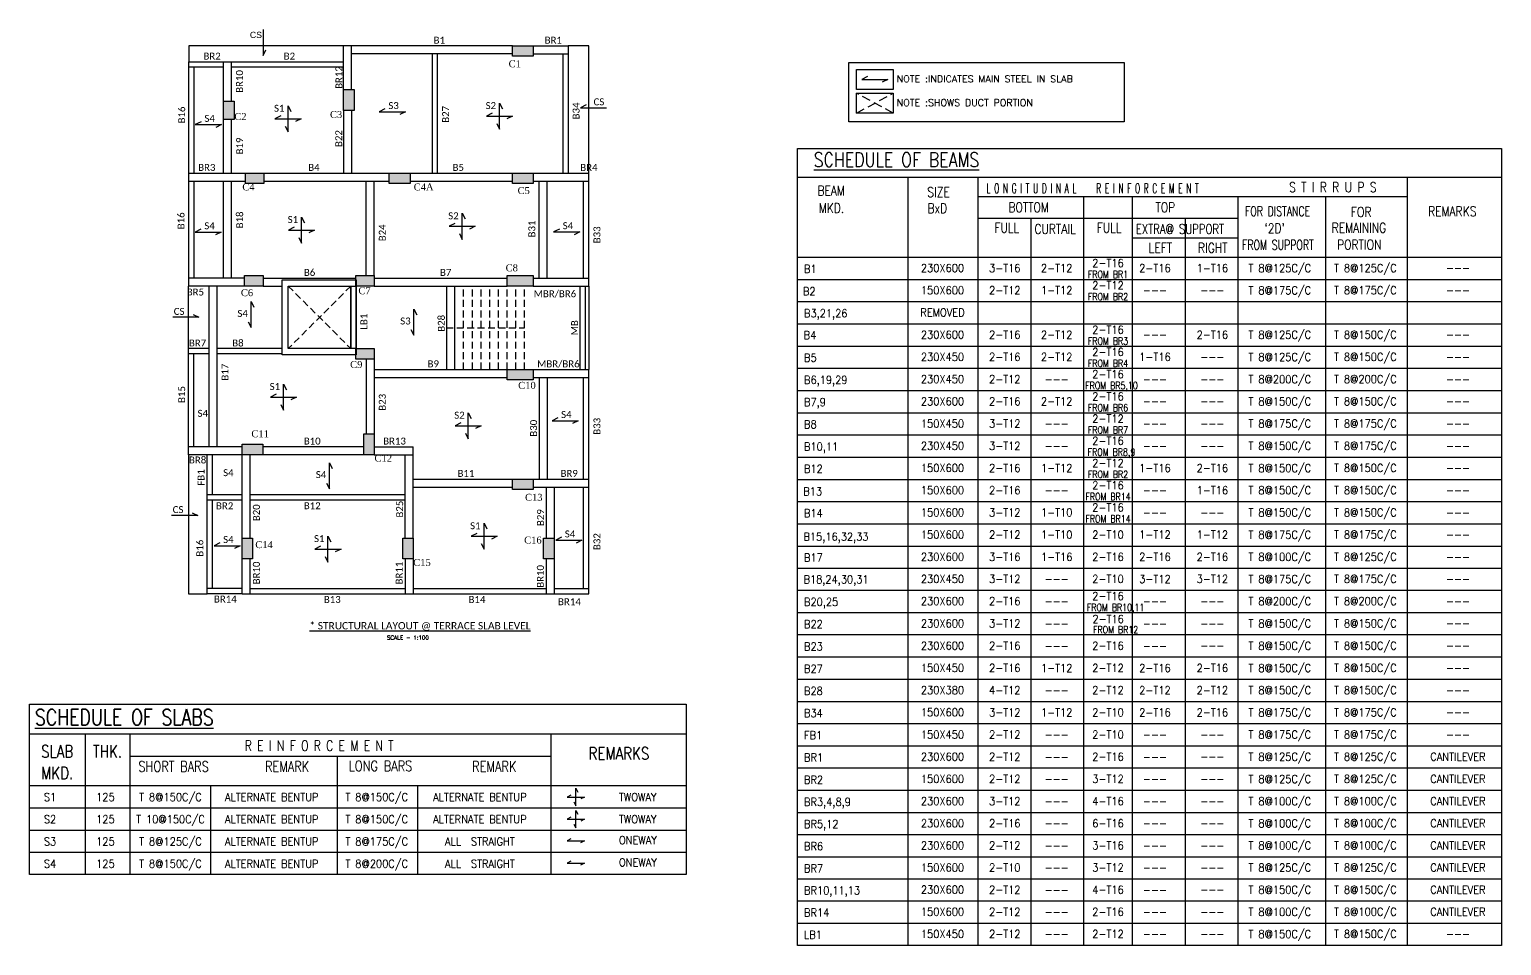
# Model space of a CAD drawing. Extents: x 2191.1 to 2233.4, y 1171.7 to 1198.1.
import ezdxf
from ezdxf.enums import TextEntityAlignment as Align

# ---------------------------------------------------------------- set-up
doc = ezdxf.new("R2010")
doc.units = 0
doc.linetypes.add('HIDDEN', pattern=[0.375, 0.25, -0.125])
for name, color, linetype in [('ARCH__BM_', 253, 'HIDDEN'), ('BAHUBALI_TITLE__BM_', 4, 'CONTINUOUS'), ('BEAM__BM_', 130, 'CONTINUOUS'), ('BEAM_TEXT__BM_', 20, 'CONTINUOUS'), ('BORDER__BM_', 40, 'CONTINUOUS'), ('COLUMN__BM_', 50, 'CONTINUOUS'), ('COLUMN_TEXT__BM_', 7, 'CONTINUOUS'), ('CS_CS1__BM_', 6, 'CONTINUOUS'), ('DUCT__BM_', 8, 'HIDDEN'), ('SCHEDULE_TEXT__BM_', 7, 'CONTINUOUS'), ('SECTION_BORDER__BM_', 8, 'CONTINUOUS'), ('SLAB_MARK__BM_', 251, 'CONTINUOUS'), ('SLAB_TEXT__BM_', 7, 'CONTINUOUS'), ('SUB_TITLE__BM_', 3, 'CONTINUOUS'), ('TABLE__BM_', 251, 'CONTINUOUS'), ('TEXT_LEGEND___BM_', 7, 'CONTINUOUS'), ('TITLE__BM_', 6, 'CONTINUOUS'), ('TITLE_TEXT__BM_', 7, 'CONTINUOUS')]:
    doc.layers.add(name, color=color, linetype=linetype)
doc.styles.add('CALIBRI', font='calibri.ttf')
doc.styles.add('DCPL_SLAB', font='arial.ttf', dxfattribs={"height": 0.2})
doc.styles.add('NAME', font='times.ttf')
doc.styles.add('ROMANS', font='romans')
doc.styles.add('RRR', font='romans.shx', dxfattribs={"height": 0.18})

# ---------------------------------------------------------------- blocks, each defined once
blk = doc.blocks.new('SLAB_MARK_2W')
at = {"layer": 'SLAB_MARK__BM_'}
for points in [[(823.179, 262.454), (822.983, 262.356), (823.879, 262.356), (823.684, 262.258)], [(823.334, 262.104), (823.431, 261.908), (823.431, 262.804), (823.529, 262.609)]]:
    blk.add_lwpolyline(points, dxfattribs=at)
blk = doc.blocks.new('FHGJG')
at = {"layer": 'SLAB_MARK__BM_'}
for points in [[(652.264, 340.805), (652.346, 340.641), (652.346, 341.391), (652.428, 341.227)], [(652.135, 341.098), (651.971, 341.016), (652.721, 341.016), (652.557, 340.934)]]:
    blk.add_lwpolyline(points, dxfattribs=at)

msp = doc.modelspace()

# ---------------------------------------------------------------- hatches: boundary and pattern name
at = {"layer": 'COLUMN__BM_'}
for points in [[(2205.005, 1197.324), (2205.005, 1197.624), (2205.605, 1197.624), (2205.605, 1197.324)], [(2197.004, 1195.501), (2196.704, 1195.501), (2196.704, 1196.031), (2197.004, 1196.031)], [(2200.455, 1195.767), (2200.155, 1195.767), (2200.155, 1196.367), (2200.455, 1196.367)], [(2197.333, 1193.664), (2197.333, 1193.964), (2197.863, 1193.964), (2197.863, 1193.664)], [(2201.463, 1193.664), (2201.463, 1193.964), (2202.063, 1193.964), (2202.063, 1193.664)], [(2205.005, 1193.664), (2205.005, 1193.964), (2205.605, 1193.964), (2205.605, 1193.664)], [(2197.307, 1190.714), (2197.307, 1191.014), (2197.837, 1191.014), (2197.837, 1190.714)], [(2200.504, 1190.714), (2200.504, 1191.014), (2201.034, 1191.014), (2201.034, 1190.714)], [(2204.855, 1190.714), (2204.855, 1191.014), (2205.605, 1191.014), (2205.605, 1190.714)], [(2200.504, 1188.614), (2200.504, 1188.914), (2201.034, 1188.914), (2201.034, 1188.614)], [(2204.855, 1188.014), (2204.855, 1188.314), (2205.605, 1188.314), (2205.605, 1188.014)], [(2201.034, 1185.864), (2200.734, 1185.864), (2200.734, 1186.464), (2201.034, 1186.464)], [(2197.234, 1185.864), (2197.234, 1186.164), (2197.834, 1186.164), (2197.834, 1185.864)], [(2205.005, 1184.864), (2205.005, 1185.164), (2205.605, 1185.164), (2205.605, 1184.864)], [(2197.534, 1182.864), (2197.234, 1182.864), (2197.234, 1183.464), (2197.534, 1183.464)], [(2202.155, 1182.864), (2201.855, 1182.864), (2201.855, 1183.464), (2202.155, 1183.464)], [(2206.205, 1182.864), (2205.905, 1182.864), (2205.905, 1183.464), (2206.205, 1183.464)]]:
    msp.add_hatch(color=256, dxfattribs=at).paths.add_polyline_path(points, flags=0)

# ---------------------------------------------------------------- linework, layer by layer
at = {"layer": 'ARCH__BM_', "ltscale": 0.8}
for p, q in [((2198.563, 1190.714), (2200.363, 1188.914)), ((2200.363, 1190.714), (2198.563, 1188.914)), ((2203.355, 1188.314), (2203.355, 1190.714)), ((2203.605, 1188.314), (2203.605, 1190.714)), ((2203.855, 1188.314), (2203.855, 1190.714)), ((2204.105, 1188.314), (2204.105, 1190.714)), ((2204.355, 1188.314), (2204.355, 1190.714)), ((2204.605, 1188.314), (2204.605, 1190.714)), ((2204.855, 1188.314), (2204.855, 1190.714)), ((2205.105, 1188.314), (2205.105, 1190.714)), ((2205.355, 1188.314), (2205.355, 1190.714)), ((2203.105, 1189.514), (2205.355, 1189.514))]:
    msp.add_line(p, q, dxfattribs=at)
at = {"layer": 'BEAM__BM_'}
for p, q in [((2205.005, 1197.624), (2200.155, 1197.624)), ((2200.155, 1196.367), (2200.155, 1197.624)), ((2200.385, 1196.367), (2200.385, 1197.624)), ((2205.005, 1197.394), (2200.385, 1197.394)), ((2202.705, 1195.014), (2202.705, 1197.394)), ((2202.855, 1195.014), (2202.855, 1197.394)), ((2205.605, 1197.624), (2206.605, 1197.624)), ((2205.605, 1197.394), (2206.605, 1197.394)), ((2206.455, 1197.394), (2206.455, 1193.964)), ((2206.605, 1197.624), (2206.605, 1193.964)), ((2195.704, 1197.164), (2196.699, 1197.164)), ((2195.704, 1193.964), (2195.704, 1197.164)), ((2195.704, 1197.014), (2196.699, 1197.014)), ((2195.854, 1193.964), (2195.854, 1197.014)), ((2196.699, 1197.164), (2200.155, 1197.164)), ((2196.704, 1196.031), (2196.699, 1197.164)), ((2196.934, 1196.032), (2196.929, 1197.165)), ((2196.929, 1197.014), (2200.155, 1197.014)), ((2200.155, 1195.767), (2200.155, 1193.964)), ((2200.385, 1195.767), (2200.385, 1193.964)), ((2196.704, 1193.964), (2196.704, 1195.501)), ((2196.934, 1193.964), (2196.934, 1195.501)), ((2202.705, 1193.964), (2202.705, 1195.014)), ((2202.855, 1193.964), (2202.855, 1195.014)), ((2195.704, 1193.964), (2197.333, 1193.964)), ((2195.704, 1190.714), (2195.704, 1193.964)), ((2197.863, 1193.964), (2201.455, 1193.964)), ((2202.063, 1193.964), (2205.005, 1193.964)), ((2205.605, 1193.964), (2207.205, 1193.964)), ((2207.205, 1190.714), (2207.205, 1193.964)), ((2195.704, 1193.734), (2197.333, 1193.734)), ((2195.854, 1190.944), (2195.854, 1193.734)), ((2196.704, 1190.944), (2196.704, 1193.734)), ((2196.934, 1190.944), (2196.934, 1193.734)), ((2197.863, 1193.734), (2201.455, 1193.734)), ((2200.804, 1191.014), (2200.804, 1193.734)), ((2201.034, 1191.014), (2201.034, 1193.734)), ((2202.063, 1193.734), (2205.005, 1193.734)), ((2205.605, 1193.734), (2207.205, 1193.734)), ((2205.775, 1190.944), (2205.775, 1193.734)), ((2206.005, 1190.944), (2206.005, 1193.734)), ((2207.055, 1190.944), (2207.055, 1193.734)), ((2197.307, 1190.944), (2195.704, 1190.944)), ((2197.837, 1190.944), (2200.504, 1190.944)), ((2201.034, 1190.944), (2204.855, 1190.944)), ((2205.605, 1190.944), (2207.205, 1190.944)), ((2197.307, 1190.714), (2195.704, 1190.714)), ((2196.293, 1186.094), (2196.293, 1190.714)), ((2196.523, 1186.094), (2196.523, 1190.714)), ((2197.837, 1190.714), (2198.388, 1190.714)), ((2200.363, 1188.914), (2200.363, 1190.714)), ((2200.513, 1188.914), (2200.513, 1190.714)), ((2201.034, 1190.714), (2204.855, 1190.714)), ((2203.125, 1188.314), (2203.125, 1190.714)), ((2203.355, 1188.314), (2203.355, 1190.714)), ((2205.605, 1190.714), (2207.205, 1190.714)), ((2206.955, 1188.314), (2206.955, 1190.714)), ((2207.105, 1188.314), (2207.105, 1190.714)), ((2196.293, 1188.914), (2195.694, 1188.914)), ((2195.694, 1185.864), (2195.694, 1188.914)), ((2198.388, 1188.914), (2196.523, 1188.914)), ((2196.293, 1188.764), (2195.694, 1188.764)), ((2195.844, 1186.094), (2195.844, 1188.764)), ((2198.388, 1188.764), (2196.523, 1188.764)), ((2200.804, 1188.614), (2200.804, 1186.464)), ((2201.034, 1188.614), (2201.034, 1186.464)), ((2201.034, 1188.314), (2204.855, 1188.314)), ((2201.034, 1188.084), (2204.855, 1188.084)), ((2205.605, 1188.314), (2207.205, 1188.314)), ((2205.605, 1188.084), (2207.205, 1188.084)), ((2205.775, 1188.084), (2205.775, 1185.164)), ((2206.005, 1188.084), (2206.005, 1185.164)), ((2207.055, 1185.164), (2207.055, 1188.084)), ((2207.205, 1184.934), (2207.205, 1188.314)), ((2197.234, 1186.094), (2195.694, 1186.094)), ((2197.234, 1185.864), (2195.694, 1185.864)), ((2196.234, 1184.714), (2196.234, 1185.864)), ((2196.384, 1184.714), (2196.384, 1185.864)), ((2197.234, 1183.464), (2197.234, 1185.864)), ((2197.464, 1183.464), (2197.464, 1185.864)), ((2200.734, 1186.094), (2197.834, 1186.094)), ((2200.734, 1185.864), (2197.834, 1185.864)), ((2201.034, 1186.094), (2202.155, 1186.094)), ((2201.034, 1185.864), (2202.155, 1185.864)), ((2201.925, 1183.464), (2201.925, 1185.864)), ((2202.155, 1183.464), (2202.155, 1186.094)), ((2202.155, 1185.164), (2205.005, 1185.164)), ((2205.605, 1185.164), (2207.205, 1185.164)), ((2196.234, 1181.864), (2196.234, 1184.714)), ((2196.234, 1184.714), (2197.225, 1184.714)), ((2196.234, 1184.564), (2197.225, 1184.564)), ((2196.384, 1182.014), (2196.384, 1184.564)), ((2197.464, 1184.714), (2201.925, 1184.714)), ((2197.464, 1184.564), (2201.925, 1184.564)), ((2202.155, 1184.934), (2205.005, 1184.934)), ((2205.605, 1184.934), (2207.205, 1184.934)), ((2205.975, 1184.934), (2205.975, 1183.464)), ((2206.205, 1184.934), (2206.205, 1183.464)), ((2207.055, 1182.014), (2207.055, 1184.934)), ((2207.205, 1181.864), (2207.205, 1184.934)), ((2197.234, 1181.864), (2197.234, 1182.864)), ((2197.464, 1181.864), (2197.464, 1182.864)), ((2201.925, 1182.864), (2201.925, 1181.864)), ((2202.155, 1182.864), (2202.155, 1181.864)), ((2205.975, 1182.864), (2205.975, 1181.864)), ((2206.205, 1182.864), (2206.205, 1181.864)), ((2197.234, 1182.014), (2196.234, 1182.014)), ((2197.464, 1182.014), (2201.925, 1182.014)), ((2202.155, 1182.014), (2205.975, 1182.014)), ((2206.205, 1182.014), (2207.205, 1182.014)), ((2197.234, 1181.864), (2196.234, 1181.864)), ((2197.234, 1181.864), (2202.155, 1181.864)), ((2202.155, 1181.864), (2206.205, 1181.864)), ((2206.205, 1181.864), (2207.205, 1181.864))]:
    msp.add_line(p, q, dxfattribs=at)
at = {"layer": 'BORDER__BM_'}
for p, q in [((2213.203, 1193.85), (2233.443, 1193.85)), ((2233.443, 1191.534), (2213.203, 1191.534)), ((2191.122, 1177.835), (2210.004, 1177.835))]:
    msp.add_line(p, q, dxfattribs=at)
for points in [[(2213.203, 1194.674), (2233.443, 1194.674), (2233.443, 1171.746), (2213.203, 1171.746)], [(2210.004, 1173.791), (2191.122, 1173.791), (2191.122, 1178.686), (2210.004, 1178.686)]]:
    msp.add_lwpolyline(points, close=True, dxfattribs=at)
at = {"layer": 'COLUMN__BM_'}
for p, q in [((2198.563, 1190.714), (2200.504, 1190.714)), ((2198.563, 1188.914), (2198.563, 1190.714)), ((2200.363, 1190.714), (2200.363, 1188.914)), ((2200.504, 1188.914), (2198.563, 1188.914))]:
    msp.add_line(p, q, dxfattribs=at)
for points in [[(2205.005, 1197.324), (2205.005, 1197.624), (2205.605, 1197.624), (2205.605, 1197.324)], [(2197.004, 1195.501), (2196.704, 1195.501), (2196.704, 1196.031), (2197.004, 1196.031)], [(2200.455, 1195.767), (2200.155, 1195.767), (2200.155, 1196.367), (2200.455, 1196.367)], [(2197.333, 1193.664), (2197.333, 1193.964), (2197.863, 1193.964), (2197.863, 1193.664)], [(2201.463, 1193.664), (2201.463, 1193.964), (2202.063, 1193.964), (2202.063, 1193.664)], [(2205.005, 1193.664), (2205.005, 1193.964), (2205.605, 1193.964), (2205.605, 1193.664)], [(2197.307, 1190.714), (2197.307, 1191.014), (2197.837, 1191.014), (2197.837, 1190.714)], [(2200.504, 1190.714), (2200.504, 1191.014), (2201.034, 1191.014), (2201.034, 1190.714)], [(2204.855, 1190.714), (2204.855, 1191.014), (2205.605, 1191.014), (2205.605, 1190.714)], [(2198.388, 1190.889), (2200.513, 1190.889), (2200.513, 1188.739), (2198.388, 1188.739)], [(2200.504, 1188.614), (2200.504, 1188.914), (2201.034, 1188.914), (2201.034, 1188.614)], [(2204.855, 1188.014), (2204.855, 1188.314), (2205.605, 1188.314), (2205.605, 1188.014)], [(2201.034, 1185.864), (2200.734, 1185.864), (2200.734, 1186.464), (2201.034, 1186.464)], [(2197.234, 1185.864), (2197.234, 1186.164), (2197.834, 1186.164), (2197.834, 1185.864)], [(2205.005, 1184.864), (2205.005, 1185.164), (2205.605, 1185.164), (2205.605, 1184.864)], [(2197.534, 1182.864), (2197.234, 1182.864), (2197.234, 1183.464), (2197.534, 1183.464)], [(2202.155, 1182.864), (2201.855, 1182.864), (2201.855, 1183.464), (2202.155, 1183.464)], [(2206.205, 1182.864), (2205.905, 1182.864), (2205.905, 1183.464), (2206.205, 1183.464)]]:
    msp.add_lwpolyline(points, close=True, dxfattribs=at)
at = {"layer": 'CS_CS1__BM_'}
for points in [[(2200.155, 1197.624), (2195.704, 1197.624), (2195.704, 1197.164)], [(2207.205, 1193.964), (2207.205, 1197.624), (2206.605, 1197.624)], [(2195.694, 1188.914), (2195.694, 1190.714)], [(2207.205, 1190.714), (2207.205, 1188.314)], [(2195.694, 1185.864), (2195.694, 1181.864), (2196.234, 1181.864)]]:
    msp.add_lwpolyline(points, dxfattribs=at)
at = {"layer": 'DUCT__BM_'}
for p, q in [((2214.901, 1195.687), (2215.952, 1196.259)), ((2215.952, 1195.687), (2214.901, 1196.259))]:
    msp.add_line(p, q, dxfattribs=at)
at = {"layer": 'SECTION_BORDER__BM_'}
for points in [[(2214.676, 1197.144), (2222.589, 1197.144), (2222.589, 1195.433), (2214.676, 1195.433)], [(2214.901, 1196.942), (2215.952, 1196.942), (2215.952, 1196.37), (2214.901, 1196.37)], [(2214.901, 1196.259), (2215.952, 1196.259), (2215.952, 1195.687), (2214.901, 1195.687)]]:
    msp.add_lwpolyline(points, close=True, dxfattribs=at)
at = {"layer": 'SLAB_MARK__BM_'}
for points in [[(2197.84, 1198.094), (2197.84, 1198.094), (2197.84, 1197.344), (2197.922, 1197.508)], [(2215.216, 1196.738), (2215.052, 1196.656), (2215.802, 1196.656), (2215.638, 1196.574)], [(2201.343, 1195.806), (2201.18, 1195.725), (2201.929, 1195.725), (2201.766, 1195.643)], [(2207.126, 1195.924), (2206.962, 1195.842), (2207.712, 1195.842), (2207.712, 1195.842)], [(2196.055, 1195.438), (2195.891, 1195.356), (2196.641, 1195.356), (2196.477, 1195.274)], [(2196.052, 1192.349), (2195.888, 1192.267), (2196.638, 1192.267), (2196.474, 1192.185)], [(2206.356, 1192.353), (2206.192, 1192.271), (2206.942, 1192.271), (2206.778, 1192.189)], [(2197.41, 1189.683), (2197.492, 1189.519), (2197.492, 1190.269), (2197.574, 1190.105)], [(2202.091, 1189.465), (2202.173, 1189.302), (2202.173, 1190.051), (2202.255, 1189.888)], [(2195.827, 1189.897), (2195.991, 1189.815), (2195.241, 1189.815), (2195.241, 1189.815)], [(2206.311, 1186.923), (2206.147, 1186.841), (2206.897, 1186.841), (2206.733, 1186.759)], [(2199.665, 1185.048), (2199.747, 1184.884), (2199.747, 1185.634), (2199.829, 1185.47)], [(2195.797, 1184.195), (2195.961, 1184.113), (2195.211, 1184.113), (2195.211, 1184.113)], [(2196.594, 1183.327), (2196.43, 1183.245), (2197.18, 1183.245), (2197.017, 1183.163)], [(2206.417, 1183.487), (2206.253, 1183.405), (2207.003, 1183.405), (2206.839, 1183.323)], [(2206.686, 1174.811), (2206.577, 1174.756), (2207.078, 1174.756), (2206.968, 1174.701)], [(2206.686, 1174.172), (2206.577, 1174.117), (2207.078, 1174.117), (2206.968, 1174.062)]]:
    msp.add_lwpolyline(points, dxfattribs=at)
at = {"layer": 'TABLE__BM_'}
for p, q in [((2216.372, 1193.85), (2216.372, 1191.534)), ((2218.382, 1193.85), (2218.382, 1191.534)), ((2218.382, 1193.85), (2218.382, 1191.534)), ((2218.382, 1193.85), (2218.382, 1171.746)), ((2230.732, 1193.85), (2230.732, 1191.534)), ((2230.732, 1193.85), (2230.732, 1171.746)), ((2230.732, 1193.279), (2218.382, 1193.279)), ((2221.427, 1193.279), (2221.427, 1191.534)), ((2221.427, 1193.279), (2221.427, 1191.534)), ((2221.427, 1193.279), (2221.427, 1171.746)), ((2222.826, 1193.279), (2222.826, 1191.534)), ((2222.826, 1193.279), (2222.826, 1171.746)), ((2225.861, 1193.279), (2225.861, 1191.534)), ((2225.861, 1193.279), (2225.861, 1191.534)), ((2225.861, 1193.279), (2225.861, 1171.746)), ((2228.381, 1193.279), (2228.381, 1191.534)), ((2228.381, 1193.279), (2228.381, 1171.746)), ((2218.382, 1192.668), (2221.427, 1192.668)), ((2219.91, 1192.668), (2219.91, 1191.534)), ((2219.91, 1192.668), (2219.91, 1191.534)), ((2219.91, 1192.668), (2219.91, 1171.746)), ((2221.427, 1192.668), (2225.861, 1192.668)), ((2222.826, 1192.668), (2222.826, 1191.534)), ((2224.344, 1192.668), (2224.344, 1191.534)), ((2224.344, 1192.668), (2224.344, 1171.746)), ((2225.861, 1192.668), (2225.861, 1191.534)), ((2222.826, 1192.101), (2225.861, 1192.101)), ((2224.344, 1192.101), (2224.344, 1191.534)), ((2216.372, 1191.534), (2216.372, 1186.423)), ((2218.382, 1191.534), (2218.382, 1186.423)), ((2219.91, 1191.534), (2219.91, 1186.423)), ((2221.427, 1191.534), (2221.427, 1186.423)), ((2222.826, 1191.534), (2222.826, 1186.423)), ((2224.344, 1191.534), (2224.344, 1186.423)), ((2225.861, 1191.534), (2225.861, 1186.423)), ((2225.861, 1191.534), (2225.861, 1186.423)), ((2225.861, 1191.534), (2225.861, 1186.423)), ((2228.381, 1191.534), (2228.381, 1186.423)), ((2230.732, 1191.534), (2230.732, 1186.423)), ((2233.443, 1190.895), (2213.203, 1190.895)), ((2233.443, 1190.256), (2213.203, 1190.256)), ((2233.443, 1189.617), (2213.203, 1189.617)), ((2233.443, 1188.978), (2213.203, 1188.978)), ((2233.443, 1188.339), (2213.203, 1188.339)), ((2233.443, 1187.7), (2213.203, 1187.7)), ((2233.443, 1187.062), (2213.203, 1187.062)), ((2233.443, 1186.423), (2213.203, 1186.423)), ((2216.372, 1186.423), (2216.372, 1181.955)), ((2233.443, 1185.784), (2213.203, 1185.784)), ((2218.382, 1185.784), (2218.382, 1181.955)), ((2219.91, 1185.784), (2219.91, 1181.955)), ((2221.427, 1185.784), (2221.427, 1181.955)), ((2222.826, 1185.784), (2222.826, 1181.955)), ((2224.344, 1185.784), (2224.344, 1181.955)), ((2225.861, 1185.784), (2225.861, 1181.955)), ((2225.861, 1185.784), (2225.861, 1181.955)), ((2225.861, 1185.784), (2225.861, 1181.955)), ((2228.381, 1185.784), (2228.381, 1181.955)), ((2230.732, 1185.784), (2230.732, 1181.955)), ((2233.443, 1185.145), (2213.203, 1185.145)), ((2233.443, 1184.506), (2213.203, 1184.506)), ((2233.443, 1183.867), (2213.203, 1183.867)), ((2233.443, 1183.228), (2213.203, 1183.228)), ((2233.443, 1182.589), (2213.203, 1182.589)), ((2216.372, 1182.589), (2216.372, 1171.746)), ((2218.382, 1182.589), (2218.382, 1172.383)), ((2219.91, 1182.589), (2219.91, 1172.383)), ((2221.427, 1182.589), (2221.427, 1181.255)), ((2222.826, 1182.589), (2222.826, 1181.255)), ((2224.344, 1182.589), (2224.344, 1171.746)), ((2225.861, 1182.589), (2225.861, 1171.746)), ((2228.381, 1182.589), (2228.381, 1171.746)), ((2230.732, 1182.589), (2230.732, 1171.746)), ((2233.443, 1181.953), (2213.203, 1181.953)), ((2216.372, 1181.955), (2216.372, 1181.953)), ((2218.382, 1181.955), (2218.382, 1181.953)), ((2219.91, 1181.955), (2219.91, 1181.953)), ((2221.427, 1181.955), (2221.427, 1181.953)), ((2222.826, 1181.955), (2222.826, 1181.953)), ((2224.344, 1181.955), (2224.344, 1181.953)), ((2225.861, 1181.955), (2225.861, 1181.95)), ((2225.861, 1181.955), (2225.861, 1181.95)), ((2225.861, 1181.955), (2225.861, 1181.953)), ((2228.381, 1181.955), (2228.381, 1181.953)), ((2230.732, 1181.955), (2230.732, 1181.953)), ((2233.443, 1181.316), (2213.203, 1181.316)), ((2233.443, 1180.679), (2213.203, 1180.679)), ((2233.443, 1180.04), (2213.203, 1180.04)), ((2233.443, 1180.038), (2213.203, 1180.038)), ((2233.443, 1180.038), (2213.203, 1180.038)), ((2233.443, 1180.038), (2213.203, 1180.038)), ((2233.443, 1179.399), (2213.203, 1179.399)), ((2233.443, 1179.399), (2213.203, 1179.399)), ((2192.732, 1178.677), (2192.732, 1178.686)), ((2194.021, 1178.677), (2194.021, 1178.686)), ((2196.336, 1178.677), (2196.336, 1178.686)), ((2233.443, 1178.76), (2213.203, 1178.76)), ((2192.732, 1173.791), (2192.732, 1177.835)), ((2194.021, 1173.791), (2194.021, 1177.835)), ((2194.021, 1173.791), (2194.021, 1177.835)), ((2194.021, 1173.791), (2194.021, 1177.835)), ((2194.021, 1173.791), (2194.021, 1177.835)), ((2194.021, 1173.791), (2194.021, 1177.835)), ((2206.117, 1173.791), (2206.117, 1177.835)), ((2206.117, 1173.791), (2206.117, 1177.835)), ((2206.117, 1173.791), (2206.117, 1177.835)), ((2206.117, 1173.791), (2206.117, 1177.835)), ((2206.117, 1173.791), (2206.117, 1177.835)), ((2233.443, 1178.122), (2213.203, 1178.122)), ((2233.443, 1177.483), (2213.203, 1177.483)), ((2194.021, 1177.192), (2206.135, 1177.192)), ((2199.979, 1173.791), (2199.979, 1177.192)), ((2233.443, 1176.844), (2213.203, 1176.844)), ((2191.122, 1176.347), (2210.004, 1176.347)), ((2196.336, 1173.791), (2196.336, 1176.347)), ((2202.284, 1173.791), (2202.284, 1176.347)), ((2233.443, 1176.205), (2213.203, 1176.205)), ((2191.122, 1175.708), (2210.004, 1175.708)), ((2233.443, 1175.566), (2213.203, 1175.566)), ((2191.122, 1175.069), (2210.004, 1175.069)), ((2233.443, 1174.927), (2213.203, 1174.927)), ((2191.122, 1174.43), (2210.004, 1174.43)), ((2191.122, 1174.43), (2210.004, 1174.43)), ((2191.122, 1174.43), (2210.004, 1174.43)), ((2233.443, 1174.293), (2213.203, 1174.293)), ((2233.443, 1173.656), (2213.203, 1173.656)), ((2233.443, 1173.019), (2213.203, 1173.019)), ((2233.443, 1172.383), (2213.203, 1172.383)), ((2233.443, 1172.383), (2213.203, 1172.383))]:
    msp.add_line(p, q, dxfattribs=at)

# ---------------------------------------------------------------- block references
at = {"layer": 'BAHUBALI_TITLE__BM_', "xscale": 0.5587284566856363, "yscale": 0.5587284566856363, "zscale": 0.5587284566856363}
for p in [(1746.757, 1029.433), (1746.757, 1028.794)]:
    msp.add_blockref('SLAB_MARK_2W', p, dxfattribs=at)
at = {"layer": 'SLAB_MARK__BM_'}
for p in [(1552.292, 854.585), (1546.21, 854.508), (1546.601, 851.308), (1551.217, 851.416), (1546.083, 846.505), (1551.39, 845.681), (1551.847, 842.501), (1547.359, 842.132)]:
    msp.add_blockref('FHGJG', p, dxfattribs=at)

# ---------------------------------------------------------------- texts
at = {"layer": 'BEAM_TEXT__BM_', "style": 'CALIBRI'}
for s, p in [('B1', (2202.905, 1197.624)), ('BR1', (2206.183, 1197.626)), ('BR2', (2196.373, 1197.166)), ('B2', (2198.596, 1197.166)), ('BR3', (2196.221, 1193.966)), ('B4', (2199.301, 1193.966)), ('B5', (2203.449, 1193.966)), ('BR4', (2207.205, 1193.964)), ('B6', (2199.175, 1190.946)), ('B7', (2203.089, 1190.946)), ('BR5', (2195.893, 1190.382)), ('MBR/BR6', (2206.229, 1190.332)), ('BR7', (2195.955, 1188.916)), ('B8', (2197.115, 1188.916)), ('B9', (2202.732, 1188.316)), ('MBR/BR6', (2206.328, 1188.316)), ('B10', (2199.252, 1186.096)), ('BR13', (2201.618, 1186.096)), ('BR8', (2195.957, 1185.552)), ('B11', (2203.672, 1185.166)), ('BR9', (2206.639, 1185.166)), ('BR2', (2196.735, 1184.233)), ('B12', (2199.252, 1184.236)), ('BR14', (2196.754, 1181.551)), ('B13', (2199.829, 1181.539)), ('B14', (2203.989, 1181.539)), ('BR14', (2206.646, 1181.474))]:
    msp.add_text(s, height=0.2, dxfattribs=at).set_placement(p, align=Align.BOTTOM_CENTER)
for s, p in [('BR10', (2197.321, 1196.598)), ('BR12', (2200.179, 1196.712)), ('B34', (2206.997, 1195.749)), ('B16', (2195.659, 1195.633)), ('B27', (2203.247, 1195.652)), ('B22', (2200.174, 1194.957)), ('B19', (2197.326, 1194.741)), ('B16', (2195.639, 1192.589)), ('B18', (2197.326, 1192.615)), ('B31', (2205.724, 1192.356)), ('B24', (2201.426, 1192.245)), ('B33', (2207.597, 1192.187)), ('LB1', (2200.897, 1189.691)), ('B28', (2203.123, 1189.641)), ('MB', (2206.955, 1189.514)), ('B17', (2196.904, 1188.237)), ('B15', (2195.659, 1187.595)), ('B23', (2201.426, 1187.371)), ('B30', (2205.775, 1186.624)), ('B33', (2207.597, 1186.681)), ('FB1', (2196.215, 1185.207)), ('B20', (2197.806, 1184.194)), ('B25', (2201.925, 1184.298)), ('B29', (2205.975, 1184.055)), ('B16', (2196.18, 1183.174)), ('B32', (2207.597, 1183.364)), ('BR10', (2197.806, 1182.462)), ('BR11', (2201.91, 1182.459)), ('BR10', (2205.97, 1182.364))]:
    msp.add_text(s, height=0.2, rotation=90, dxfattribs=at).set_placement(p, align=Align.BOTTOM_CENTER)
at = {"layer": 'COLUMN_TEXT__BM_', "style": 'NAME'}
for s, p in [('C1', (2204.897, 1197.206)), ('C2', (2197.012, 1195.689)), ('C3', (2199.762, 1195.747)), ('C4', (2197.242, 1193.664)), ('C4A', (2202.169, 1193.664)), ('C5', (2205.156, 1193.56)), ('C8', (2204.812, 1191.338)), ('C6', (2197.201, 1190.623)), ('C7', (2200.579, 1190.679)), ('C9', (2200.342, 1188.557)), ('C10', (2205.173, 1187.958)), ('C11', (2197.502, 1186.565)), ('C12', (2201.042, 1185.864)), ('C13', (2205.369, 1184.738)), ('C14', (2197.615, 1183.377)), ('C16', (2205.345, 1183.508)), ('C15', (2202.155, 1182.864))]:
    msp.add_text(s, height=0.2, rotation=360, dxfattribs=at).set_placement(p, align=Align.TOP_LEFT)
at = {"layer": 'SCHEDULE_TEXT__BM_', "linetype": 'CONTINUOUS', "style": 'ROMANS', "width": 0.9}
for s, p in [('B1', (2213.389, 1191.093)), ('B2', (2213.358, 1190.447)), ('B3,21,26', (2213.389, 1189.816)), ('B4', (2213.38, 1189.188)), ('B5', (2213.389, 1188.538)), ('B6,19,29', (2213.389, 1187.899)), ('B7,9', (2213.389, 1187.26)), ('B8', (2213.389, 1186.621)), ('B10,11', (2213.389, 1185.982)), ('B12', (2213.389, 1185.343)), ('B13', (2213.367, 1184.693)), ('B14', (2213.389, 1184.066)), ('B15,16,32,33', (2213.373, 1183.391)), ('B17', (2213.389, 1182.788)), ('B18,24,30,31', (2213.374, 1182.162)), ('B20,25', (2213.389, 1181.514)), ('B22', (2213.389, 1180.873)), ('B23', (2213.389, 1180.232)), ('B27', (2213.389, 1179.593)), ('B28', (2213.389, 1178.954)), ('B34', (2213.389, 1178.316)), ('FB1', (2213.389, 1177.681)), ('BR1', (2213.389, 1177.04)), ('BR2', (2213.389, 1176.401)), ('BR3,4,8,9', (2213.389, 1175.762)), ('BR5,12', (2213.389, 1175.126)), ('BR6', (2213.389, 1174.489)), ('BR7', (2213.389, 1173.852)), ('BR10,11,13', (2213.389, 1173.216)), ('BR14', (2213.389, 1172.579)), ('LB1', (2213.389, 1171.942))]:
    msp.add_text(s, height=0.23, dxfattribs=at).set_placement(p)
at = {"layer": 'SCHEDULE_TEXT__BM_', "linetype": 'CONTINUOUS', "style": 'ROMANS'}
for s, height, width, p in [('230X600', 0.23, 0.9, (2217.371, 1191.117)), ('3-T16', 0.23, 0.9, (2219.162, 1191.115)), ('2-T12', 0.23, 0.9, (2220.654, 1191.115)), ('2-T16', 0.23, 0.9, (2222.129, 1191.259)), ('2-T16', 0.23, 0.9, (2223.477, 1191.115)), ('1-T16', 0.23, 0.9, (2225.13, 1191.115)), ('T 8@125C/C', 0.23, 0.9, (2227.069, 1191.113)), ('T 8@125C/C', 0.23, 0.9, (2229.527, 1191.116)), ('FROM BR1', 0.207, 0.8, (2222.129, 1190.944)), ('---', 0.23, 0.9, (2232.189, 1191.116)), ('150X600', 0.23, 0.9, (2217.371, 1190.478)), ('2-T12', 0.23, 0.9, (2219.162, 1190.476)), ('1-T12', 0.23, 0.9, (2220.654, 1190.476)), ('FROM BR2', 0.207, 0.8, (2222.129, 1190.305)), ('2-T12', 0.23, 0.9, (2222.129, 1190.62)), ('---', 0.23, 0.9, (2223.477, 1190.476)), ('---', 0.23, 0.9, (2225.13, 1190.476)), ('T 8@175C/C', 0.23, 0.9, (2227.069, 1190.475)), ('T 8@175C/C', 0.23, 0.9, (2229.527, 1190.477)), ('---', 0.23, 0.9, (2232.189, 1190.477)), ('REMOVED', 0.23, 0.9, (2217.371, 1189.839)), ('230X600', 0.23, 0.9, (2217.371, 1189.2)), ('2-T16', 0.23, 0.9, (2219.162, 1189.199)), ('2-T12', 0.23, 0.9, (2220.654, 1189.199)), ('FROM BR3', 0.207, 0.8, (2222.129, 1189.027)), ('2-T16', 0.23, 0.9, (2222.129, 1189.342)), ('---', 0.23, 0.9, (2223.477, 1189.199)), ('2-T16', 0.23, 0.9, (2225.13, 1189.199)), ('T 8@125C/C', 0.23, 0.9, (2227.069, 1189.197)), ('T 8@150C/C', 0.23, 0.9, (2229.527, 1189.2)), ('---', 0.23, 0.9, (2232.189, 1189.2)), ('230X450', 0.23, 0.9, (2217.371, 1188.561)), ('2-T16', 0.23, 0.9, (2219.162, 1188.56)), ('2-T12', 0.23, 0.9, (2220.654, 1188.56)), ('2-T16', 0.23, 0.9, (2222.129, 1188.703)), ('1-T16', 0.23, 0.9, (2223.477, 1188.56)), ('T 8@125C/C', 0.23, 0.9, (2227.069, 1188.558)), ('T 8@150C/C', 0.23, 0.9, (2229.527, 1188.561)), ('FROM BR4', 0.207, 0.8, (2222.129, 1188.388)), ('---', 0.23, 0.9, (2225.13, 1188.56)), ('---', 0.23, 0.9, (2232.189, 1188.561)), ('230X450', 0.23, 0.9, (2217.371, 1187.922)), ('2-T12', 0.23, 0.9, (2219.162, 1187.921)), ('---', 0.23, 0.9, (2220.654, 1187.921)), ('FROM BR5,10', 0.207, 0.8, (2222.229, 1187.749)), ('2-T16', 0.23, 0.9, (2222.129, 1188.064)), ('---', 0.23, 0.9, (2223.477, 1187.921)), ('---', 0.23, 0.9, (2225.13, 1187.921)), ('T 8@200C/C', 0.23, 0.9, (2227.069, 1187.919)), ('T 8@200C/C', 0.23, 0.9, (2229.527, 1187.922)), ('---', 0.23, 0.9, (2232.189, 1187.922)), ('230X600', 0.23, 0.9, (2217.371, 1187.283)), ('2-T16', 0.23, 0.9, (2219.162, 1187.282)), ('2-T12', 0.23, 0.9, (2220.654, 1187.282)), ('2-T16', 0.23, 0.9, (2222.129, 1187.425)), ('T 8@150C/C', 0.23, 0.9, (2227.069, 1187.28)), ('T 8@150C/C', 0.23, 0.9, (2229.527, 1187.283)), ('FROM BR6', 0.207, 0.8, (2222.129, 1187.11)), ('---', 0.23, 0.9, (2223.477, 1187.282)), ('---', 0.23, 0.9, (2225.13, 1187.282)), ('---', 0.23, 0.9, (2232.189, 1187.283)), ('150X450', 0.23, 0.9, (2217.371, 1186.644)), ('3-T12', 0.23, 0.9, (2219.162, 1186.643)), ('---', 0.23, 0.9, (2220.654, 1186.643)), ('FROM BR7', 0.207, 0.8, (2222.129, 1186.471)), ('2-T12', 0.23, 0.9, (2222.129, 1186.786)), ('---', 0.23, 0.9, (2223.477, 1186.643)), ('---', 0.23, 0.9, (2225.13, 1186.643)), ('T 8@175C/C', 0.23, 0.9, (2227.069, 1186.641)), ('T 8@175C/C', 0.23, 0.9, (2229.527, 1186.644)), ('---', 0.23, 0.9, (2232.189, 1186.644)), ('230X450', 0.23, 0.9, (2217.371, 1186.005)), ('2-T16', 0.23, 0.9, (2222.129, 1186.148)), ('T 8@150C/C', 0.23, 0.9, (2227.069, 1186.002)), ('T 8@175C/C', 0.23, 0.9, (2229.527, 1186.005)), ('3-T12', 0.23, 0.9, (2219.162, 1186.004)), ('---', 0.23, 0.9, (2220.654, 1186.004)), ('FROM BR8,9', 0.207, 0.8, (2222.229, 1185.833)), ('---', 0.23, 0.9, (2223.477, 1186.004)), ('---', 0.23, 0.9, (2225.13, 1186.004)), ('---', 0.23, 0.9, (2232.189, 1186.005)), ('150X600', 0.23, 0.9, (2217.371, 1185.367)), ('2-T16', 0.23, 0.9, (2219.162, 1185.365)), ('1-T12', 0.23, 0.9, (2220.654, 1185.365)), ('FROM BR2', 0.207, 0.8, (2222.129, 1185.194)), ('2-T12', 0.23, 0.9, (2222.129, 1185.509)), ('1-T16', 0.23, 0.9, (2223.477, 1185.365)), ('2-T16', 0.23, 0.9, (2225.13, 1185.365)), ('T 8@150C/C', 0.23, 0.9, (2227.069, 1185.363)), ('T 8@150C/C', 0.23, 0.9, (2229.527, 1185.366)), ('---', 0.23, 0.9, (2232.189, 1185.366)), ('2-T16', 0.23, 0.9, (2222.129, 1184.87)), ('T 8@150C/C', 0.23, 0.9, (2227.069, 1184.725)), ('T 8@150C/C', 0.23, 0.9, (2229.527, 1184.727)), ('150X600', 0.23, 0.9, (2217.371, 1184.728)), ('2-T16', 0.23, 0.9, (2219.162, 1184.726)), ('---', 0.23, 0.9, (2220.654, 1184.726)), ('FROM BR14', 0.207, 0.8, (2222.129, 1184.555)), ('---', 0.23, 0.9, (2223.477, 1184.726)), ('1-T16', 0.23, 0.9, (2225.13, 1184.726)), ('---', 0.23, 0.9, (2232.189, 1184.727)), ('150X600', 0.23, 0.9, (2217.371, 1184.089)), ('3-T12', 0.23, 0.9, (2219.162, 1184.087)), ('1-T10', 0.23, 0.9, (2220.654, 1184.087)), ('FROM BR14', 0.207, 0.8, (2222.129, 1183.916)), ('2-T16', 0.23, 0.9, (2222.129, 1184.231)), ('---', 0.23, 0.9, (2223.477, 1184.087)), ('---', 0.23, 0.9, (2225.13, 1184.087)), ('T 8@150C/C', 0.23, 0.9, (2227.069, 1184.086)), ('T 8@150C/C', 0.23, 0.9, (2229.527, 1184.088)), ('---', 0.23, 0.9, (2232.189, 1184.088)), ('T 8@175C/C', 0.23, 0.9, (2227.069, 1183.447)), ('T 8@175C/C', 0.23, 0.9, (2229.527, 1183.45)), ('150X600', 0.23, 0.9, (2217.371, 1183.45)), ('2-T12', 0.23, 0.9, (2219.162, 1183.449)), ('1-T10', 0.23, 0.9, (2220.654, 1183.449)), ('2-T10', 0.23, 0.9, (2222.129, 1183.449)), ('1-T12', 0.23, 0.9, (2223.477, 1183.449)), ('1-T12', 0.23, 0.9, (2225.13, 1183.449)), ('---', 0.23, 0.9, (2232.189, 1183.45)), ('230X600', 0.23, 0.9, (2217.371, 1182.811)), ('3-T16', 0.23, 0.9, (2219.162, 1182.81)), ('1-T16', 0.23, 0.9, (2220.654, 1182.81)), ('2-T16', 0.23, 0.9, (2222.129, 1182.81)), ('2-T16', 0.23, 0.9, (2223.477, 1182.81)), ('2-T16', 0.23, 0.9, (2225.13, 1182.81)), ('T 8@100C/C', 0.23, 0.9, (2227.069, 1182.808)), ('T 8@125C/C', 0.23, 0.9, (2229.527, 1182.811)), ('---', 0.23, 0.9, (2232.189, 1182.811)), ('T 8@175C/C', 0.23, 0.9, (2227.069, 1182.173)), ('T 8@175C/C', 0.23, 0.9, (2229.527, 1182.176)), ('230X450', 0.23, 0.9, (2217.371, 1182.174)), ('3-T12', 0.23, 0.9, (2219.162, 1182.175)), ('---', 0.23, 0.9, (2220.654, 1182.173)), ('2-T10', 0.23, 0.9, (2222.129, 1182.175)), ('3-T12', 0.23, 0.9, (2223.477, 1182.173)), ('3-T12', 0.23, 0.9, (2225.13, 1182.175)), ('---', 0.23, 0.9, (2232.189, 1182.176)), ('230X600', 0.23, 0.9, (2217.371, 1181.538)), ('2-T16', 0.23, 0.9, (2219.162, 1181.536)), ('---', 0.23, 0.9, (2220.654, 1181.534)), ('2-T16', 0.23, 0.9, (2222.129, 1181.682)), ('---', 0.23, 0.9, (2223.477, 1181.534)), ('---', 0.23, 0.9, (2225.13, 1181.536)), ('T 8@200C/C', 0.23, 0.9, (2227.069, 1181.535)), ('T 8@200C/C', 0.23, 0.9, (2229.527, 1181.537)), ('---', 0.23, 0.9, (2232.189, 1181.537)), ('FROM BR10,11', 0.207, 0.8, (2222.348, 1181.367)), ('2-T16', 0.23, 0.9, (2222.133, 1181.022)), ('T 8@150C/C', 0.23, 0.9, (2227.069, 1180.893)), ('T 8@150C/C', 0.23, 0.9, (2229.527, 1180.896)), ('230X600', 0.23, 0.9, (2217.371, 1180.897)), ('3-T12', 0.23, 0.9, (2219.162, 1180.895)), ('---', 0.23, 0.9, (2220.654, 1180.893)), ('FROM BR12', 0.207, 0.8, (2222.348, 1180.726)), ('---', 0.23, 0.9, (2223.477, 1180.893)), ('---', 0.23, 0.9, (2225.13, 1180.895)), ('---', 0.23, 0.9, (2232.189, 1180.896)), ('230X600', 0.23, 0.9, (2217.371, 1180.255)), ('2-T16', 0.23, 0.9, (2219.162, 1180.254)), ('---', 0.23, 0.9, (2220.654, 1180.252)), ('2-T16', 0.23, 0.9, (2222.129, 1180.254)), ('---', 0.23, 0.9, (2223.477, 1180.252)), ('---', 0.23, 0.9, (2225.13, 1180.254)), ('T 8@150C/C', 0.23, 0.9, (2227.069, 1180.252)), ('T 8@150C/C', 0.23, 0.9, (2229.527, 1180.255)), ('---', 0.23, 0.9, (2232.189, 1180.255)), ('T 8@150C/C', 0.23, 0.9, (2227.069, 1179.613)), ('T 8@150C/C', 0.23, 0.9, (2229.527, 1179.616)), ('150X450', 0.23, 0.9, (2217.371, 1179.617)), ('2-T16', 0.23, 0.9, (2219.162, 1179.615)), ('1-T12', 0.23, 0.9, (2220.654, 1179.613)), ('2-T12', 0.23, 0.9, (2222.129, 1179.615)), ('2-T16', 0.23, 0.9, (2223.477, 1179.613)), ('2-T16', 0.23, 0.9, (2225.13, 1179.615)), ('---', 0.23, 0.9, (2232.189, 1179.616)), ('230X380', 0.23, 0.9, (2217.371, 1178.978)), ('4-T12', 0.23, 0.9, (2219.162, 1178.976)), ('---', 0.23, 0.9, (2220.654, 1178.974)), ('2-T12', 0.23, 0.9, (2222.129, 1178.976)), ('2-T12', 0.23, 0.9, (2223.477, 1178.974)), ('2-T12', 0.23, 0.9, (2225.13, 1178.976)), ('T 8@150C/C', 0.23, 0.9, (2227.069, 1178.975)), ('T 8@150C/C', 0.23, 0.9, (2229.527, 1178.977)), ('---', 0.23, 0.9, (2232.189, 1178.977)), ('150X600', 0.23, 0.9, (2217.371, 1178.339)), ('3-T12', 0.23, 0.9, (2219.162, 1178.337)), ('1-T12', 0.23, 0.9, (2220.654, 1178.335)), ('2-T10', 0.23, 0.9, (2222.129, 1178.337)), ('2-T16', 0.23, 0.9, (2223.477, 1178.335)), ('2-T16', 0.23, 0.9, (2225.13, 1178.337)), ('T 8@175C/C', 0.23, 0.9, (2227.069, 1178.336)), ('T 8@175C/C', 0.23, 0.9, (2229.527, 1178.338)), ('---', 0.23, 0.9, (2232.189, 1178.338)), ('150X450', 0.23, 0.9, (2217.371, 1177.7)), ('2-T12', 0.23, 0.9, (2219.162, 1177.699)), ('---', 0.23, 0.9, (2220.654, 1177.696)), ('2-T10', 0.23, 0.9, (2222.129, 1177.699)), ('---', 0.23, 0.9, (2223.477, 1177.696)), ('---', 0.23, 0.9, (2225.13, 1177.699)), ('T 8@175C/C', 0.23, 0.9, (2227.069, 1177.697)), ('T 8@175C/C', 0.23, 0.9, (2229.527, 1177.7)), ('---', 0.23, 0.9, (2232.189, 1177.7)), ('230X600', 0.23, 0.9, (2217.371, 1177.063)), ('2-T12', 0.23, 0.9, (2219.162, 1177.062)), ('---', 0.23, 0.9, (2220.654, 1177.06)), ('2-T16', 0.23, 0.9, (2222.129, 1177.062)), ('---', 0.23, 0.9, (2223.477, 1177.06)), ('---', 0.23, 0.9, (2225.13, 1177.062)), ('T 8@125C/C', 0.23, 0.9, (2227.069, 1177.06)), ('T 8@125C/C', 0.23, 0.9, (2229.527, 1177.063)), ('CANTILEVER', 0.23, 0.9, (2232.189, 1177.063)), ('150X600', 0.23, 0.9, (2217.371, 1176.424)), ('2-T12', 0.23, 0.9, (2219.162, 1176.423)), ('---', 0.23, 0.9, (2220.654, 1176.421)), ('3-T12', 0.23, 0.9, (2222.129, 1176.423)), ('---', 0.23, 0.9, (2223.477, 1176.421)), ('---', 0.23, 0.9, (2225.13, 1176.423)), ('T 8@125C/C', 0.23, 0.9, (2227.069, 1176.421)), ('T 8@125C/C', 0.23, 0.9, (2229.527, 1176.424)), ('CANTILEVER', 0.23, 0.9, (2232.189, 1176.424)), ('230X600', 0.23, 0.9, (2217.371, 1175.785)), ('3-T12', 0.23, 0.9, (2219.162, 1175.784)), ('---', 0.23, 0.9, (2220.654, 1175.782)), ('4-T16', 0.23, 0.9, (2222.129, 1175.784)), ('---', 0.23, 0.9, (2223.477, 1175.782)), ('---', 0.23, 0.9, (2225.13, 1175.784)), ('T 8@100C/C', 0.23, 0.9, (2227.069, 1175.782)), ('T 8@100C/C', 0.23, 0.9, (2229.527, 1175.785)), ('CANTILEVER', 0.23, 0.9, (2232.189, 1175.785)), ('230X600', 0.23, 0.9, (2217.371, 1175.149)), ('2-T16', 0.23, 0.9, (2219.162, 1175.147)), ('---', 0.23, 0.9, (2220.654, 1175.145)), ('6-T16', 0.23, 0.9, (2222.129, 1175.147)), ('---', 0.23, 0.9, (2223.477, 1175.145)), ('---', 0.23, 0.9, (2225.13, 1175.147)), ('T 8@100C/C', 0.23, 0.9, (2227.069, 1175.146)), ('T 8@100C/C', 0.23, 0.9, (2229.527, 1175.148)), ('CANTILEVER', 0.23, 0.9, (2232.189, 1175.148)), ('230X600', 0.23, 0.9, (2217.371, 1174.512)), ('2-T12', 0.23, 0.9, (2219.162, 1174.511)), ('---', 0.23, 0.9, (2220.654, 1174.509)), ('3-T16', 0.23, 0.9, (2222.129, 1174.511)), ('---', 0.23, 0.9, (2223.477, 1174.509)), ('---', 0.23, 0.9, (2225.13, 1174.511)), ('T 8@100C/C', 0.23, 0.9, (2227.069, 1174.509)), ('T 8@100C/C', 0.23, 0.9, (2229.527, 1174.512)), ('CANTILEVER', 0.23, 0.9, (2232.189, 1174.512)), ('150X600', 0.23, 0.9, (2217.371, 1173.875)), ('2-T10', 0.23, 0.9, (2219.162, 1173.874)), ('---', 0.23, 0.9, (2220.654, 1173.872)), ('3-T12', 0.23, 0.9, (2222.129, 1173.874)), ('---', 0.23, 0.9, (2223.477, 1173.872)), ('---', 0.23, 0.9, (2225.13, 1173.874)), ('T 8@125C/C', 0.23, 0.9, (2227.069, 1173.872)), ('T 8@125C/C', 0.23, 0.9, (2229.527, 1173.875)), ('CANTILEVER', 0.23, 0.9, (2232.189, 1173.875)), ('230X600', 0.23, 0.9, (2217.371, 1173.239)), ('2-T12', 0.23, 0.9, (2219.162, 1173.237)), ('---', 0.23, 0.9, (2220.654, 1173.235)), ('4-T16', 0.23, 0.9, (2222.129, 1173.237)), ('---', 0.23, 0.9, (2223.477, 1173.235)), ('---', 0.23, 0.9, (2225.13, 1173.237)), ('T 8@150C/C', 0.23, 0.9, (2227.069, 1173.236)), ('T 8@150C/C', 0.23, 0.9, (2229.527, 1173.238)), ('CANTILEVER', 0.23, 0.9, (2232.189, 1173.238)), ('150X600', 0.23, 0.9, (2217.371, 1172.602)), ('2-T12', 0.23, 0.9, (2219.162, 1172.601)), ('---', 0.23, 0.9, (2220.654, 1172.599)), ('2-T16', 0.23, 0.9, (2222.129, 1172.601)), ('---', 0.23, 0.9, (2223.477, 1172.599)), ('---', 0.23, 0.9, (2225.13, 1172.601)), ('T 8@100C/C', 0.23, 0.9, (2227.069, 1172.599)), ('T 8@100C/C', 0.23, 0.9, (2229.527, 1172.602)), ('CANTILEVER', 0.23, 0.9, (2232.189, 1172.602)), ('150X450', 0.23, 0.9, (2217.371, 1171.965)), ('2-T12', 0.23, 0.9, (2219.162, 1171.964)), ('---', 0.23, 0.9, (2220.654, 1171.962)), ('2-T12', 0.23, 0.9, (2222.129, 1171.964)), ('---', 0.23, 0.9, (2223.477, 1171.962)), ('---', 0.23, 0.9, (2225.13, 1171.964)), ('T 8@150C/C', 0.23, 0.9, (2227.069, 1171.962)), ('T 8@150C/C', 0.23, 0.9, (2229.527, 1171.965)), ('---', 0.23, 0.9, (2232.189, 1171.965))]:
    msp.add_text(s, height=height, dxfattribs=dict(at, width=width)).set_placement(p, align=Align.CENTER)
at = {"layer": 'SCHEDULE_TEXT__BM_', "linetype": 'CONTINUOUS', "style": 'ROMANS', "width": 0.9}
for s, p in [('S1', (2191.714, 1175.833)), ('125', (2193.307, 1175.833)), ('T 8@150C/C', (2195.177, 1175.833)), ('ALTERNATE BENTUP', (2198.086, 1175.833)), ('T 8@150C/C', (2201.107, 1175.833)), ('ALTERNATE BENTUP', (2204.071, 1175.833)), ('TWOWAY', (2208.609, 1175.833)), ('S2', (2191.714, 1175.194)), ('125', (2193.307, 1175.194)), ('T 10@150C/C', (2195.177, 1175.194)), ('ALTERNATE BENTUP', (2198.086, 1175.194)), ('T 8@150C/C', (2201.107, 1175.194)), ('ALTERNATE BENTUP', (2204.071, 1175.194)), ('TWOWAY', (2208.609, 1175.194)), ('S3', (2191.714, 1174.555)), ('125', (2193.307, 1174.555)), ('T 8@125C/C', (2195.177, 1174.555)), ('ALTERNATE BENTUP', (2198.086, 1174.555)), ('T 8@175C/C', (2201.107, 1174.555)), ('ALL  STRAIGHT', (2204.071, 1174.555)), ('ONEWAY', (2208.614, 1174.594)), ('S4', (2191.714, 1173.916)), ('125', (2193.307, 1173.916)), ('T 8@150C/C', (2195.177, 1173.916)), ('ALTERNATE BENTUP', (2198.086, 1173.916)), ('T 8@200C/C', (2201.107, 1173.916)), ('ALL  STRAIGHT', (2204.071, 1173.916)), ('ONEWAY', (2208.614, 1173.955))]:
    msp.add_text(s, height=0.23, dxfattribs=at).set_placement(p, align=Align.BOTTOM_CENTER)
at = {"layer": 'SLAB_TEXT__BM_'}
for s, height, style, p in [('CS', 0.18, 'DCPL_SLAB', (2197.459, 1197.846)), ('S3', 0.2, 'CALIBRI', (2201.44, 1195.804)), ('S2', 0.2, 'CALIBRI', (2204.236, 1195.804)), ('CS', 0.2, 'CALIBRI', (2207.339, 1195.912)), ('S4', 0.2, 'CALIBRI', (2196.152, 1195.436)), ('S1', 0.2, 'CALIBRI', (2198.153, 1195.727)), ('S1', 0.2, 'CALIBRI', (2198.545, 1192.527)), ('S2', 0.2, 'CALIBRI', (2203.161, 1192.634)), ('S4', 0.2, 'CALIBRI', (2196.149, 1192.347)), ('S4', 0.2, 'CALIBRI', (2206.452, 1192.35)), ('CS', 0.2, 'CALIBRI', (2195.271, 1189.885)), ('S4', 0.2, 'CALIBRI', (2197.1, 1189.826)), ('S3', 0.2, 'CALIBRI', (2201.781, 1189.609)), ('S1', 0.2, 'CALIBRI', (2198.027, 1187.724)), ('S4', 0.2, 'CALIBRI', (2195.955, 1186.953)), ('S2', 0.2, 'CALIBRI', (2203.334, 1186.899)), ('S4', 0.2, 'CALIBRI', (2206.407, 1186.92)), ('S4', 0.2, 'CALIBRI', (2196.691, 1185.246)), ('S4', 0.2, 'CALIBRI', (2199.355, 1185.191)), ('CS', 0.2, 'CALIBRI', (2195.241, 1184.184)), ('S1', 0.2, 'CALIBRI', (2203.791, 1183.72)), ('S4', 0.2, 'CALIBRI', (2196.691, 1183.325)), ('S1', 0.2, 'CALIBRI', (2199.303, 1183.35)), ('S4', 0.2, 'CALIBRI', (2206.514, 1183.484))]:
    msp.add_text(s, height=height, dxfattribs=dict(at, style=style)).set_placement(p)
at = {"layer": 'SUB_TITLE__BM_', "style": 'ROMANS'}
for s, height, width, p in [('BEAM', 0.2811, 0.8, (2213.777, 1193.318)), ('SIZE', 0.2811, 0.8, (2216.934, 1193.274)), ('L O N G I T U D I N A L   R E I N F O R C E M E N T', 0.28111, 0.55, (2218.638, 1193.385)), ('S T I R R U P S', 0.28111, 0.8, (2227.332, 1193.416)), ('MKD.', 0.2811, 0.8, (2213.816, 1192.816)), ('BxD', 0.2811, 0.8, (2216.94, 1192.811)), ('BOTTOM', 0.2811, 0.8, (2219.264, 1192.838)), ('TOP', 0.2811, 0.8, (2223.495, 1192.838)), ('FOR DISTANCE ', 0.28111, 0.7, (2226.069, 1192.725)), ('FOR', 0.2811, 0.8, (2229.113, 1192.705)), ('REMARKS', 0.2811, 0.8, (2231.332, 1192.724)), ('FULL', 0.2811, 0.8, (2218.865, 1192.248)), ('CURTAIL', 0.2811, 0.8, (2220.016, 1192.215)), ('FULL', 0.2811, 0.8, (2221.803, 1192.248)), ('EXTRA@ SUPPORT', 0.28111, 0.75, (2222.933, 1192.215)), (" `2D'", 0.2811, 0.8, (2226.474, 1192.231)), ('REMAINING ', 0.2811, 0.8, (2228.558, 1192.248)), ('LEFT', 0.2811, 0.8, (2223.297, 1191.671)), ('RIGHT', 0.2811, 0.8, (2224.715, 1191.671)), ('FROM SUPPORT', 0.28111, 0.7, (2225.985, 1191.758)), ('PORTION', 0.2811, 0.8, (2228.716, 1191.762)), ('SLAB', 0.3539, 0.8, (2191.459, 1177.154)), ('THK.', 0.3539, 0.8, (2192.948, 1177.154)), ('R E I N F O R C E M E N T', 0.29961, 0.75, (2197.314, 1177.345)), ('REMARKS', 0.3539, 0.8, (2207.196, 1177.095)), ('SHORT BARS', 0.2996, 0.8, (2194.254, 1176.746)), ('REMARK', 0.2996, 0.8, (2197.893, 1176.746)), ('LONG BARS', 0.2996, 0.8, (2200.302, 1176.762)), ('REMARK', 0.2996, 0.8, (2203.851, 1176.746)), ('MKD.', 0.3539, 0.8, (2191.459, 1176.532))]:
    msp.add_text(s, height=height, dxfattribs=dict(at, width=width)).set_placement(p)
at = {"layer": 'TEXT_LEGEND___BM_', "linetype": 'CONTINUOUS', "style": 'ROMANS'}
for s, p in [('NOTE :INDICATES MAIN STEEL IN SLAB', (2216.053, 1196.573)), ('NOTE :SHOWS DUCT PORTION', (2216.053, 1195.889))]:
    msp.add_text(s, height=0.2, dxfattribs=at).set_placement(p)
at = {"layer": 'TITLE__BM_', "style": 'ROMANS', "width": 0.8}
msp.add_text('%%uSCHEDULE OF BEAMS', height=0.41431, dxfattribs=at).set_placement((2213.668, 1194.141))
at = {"layer": 'TITLE__BM_', "linetype": 'CONTINUOUS', "style": 'ROMANS', "width": 0.8}
msp.add_text('%%uSCHEDULE OF SLABS', height=0.4554, dxfattribs=at).set_placement((2191.281, 1178.085))
at = {"layer": 'TITLE_TEXT__BM_'}
for s, height, style, p in [('%%U* STRUCTURAL LAYOUT @ TERRACE SLAB LEVEL', 0.21, 'CALIBRI', (2199.174, 1180.84)), ('SCALE - 1:100', 0.1152, 'RRR', (2201.402, 1180.544))]:
    msp.add_text(s, height=height, dxfattribs=dict(at, style=style)).set_placement(p)

doc.saveas('drawing.dxf')
